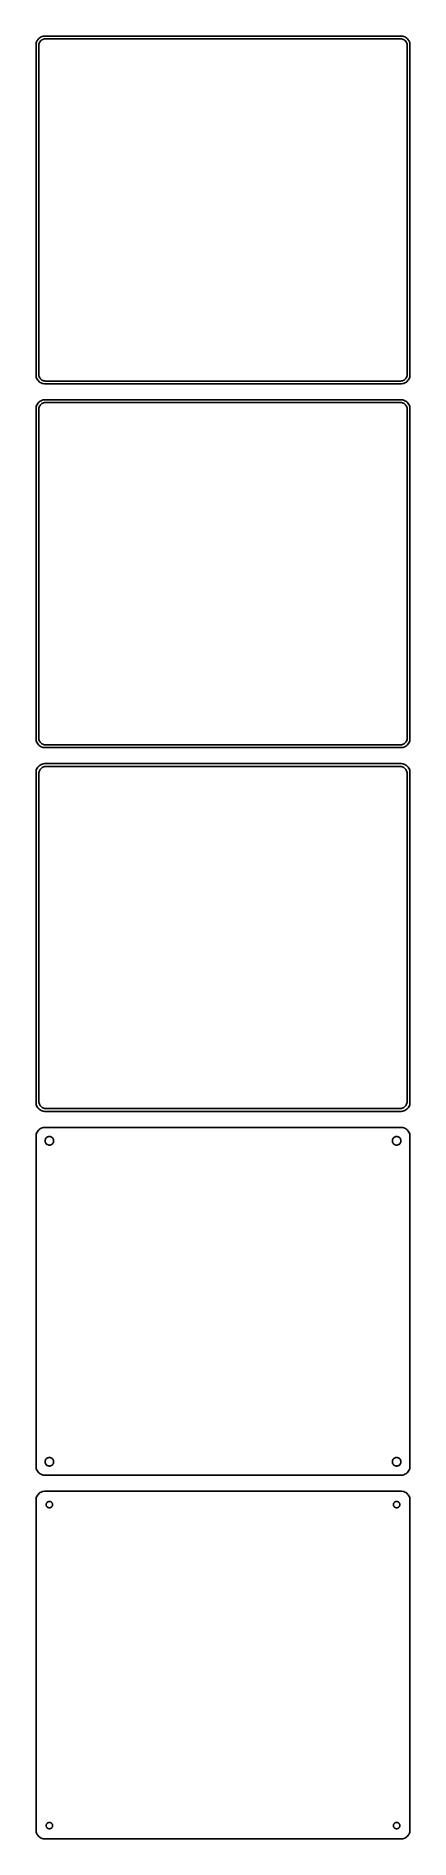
# Model space of a CAD drawing. Header units: metres. Extents: x -105 to 105, y 719 to 1729.
import ezdxf

# ---------------------------------------------------------------- set-up
doc = ezdxf.new("R2010")
doc.units = ezdxf.units.M

msp = doc.modelspace()

# ---------------------------------------------------------------- linework, layer by layer
for p, q in [((-102.129, 1729.02), (-102.679, 1728.72)), ((-101.545, 1729.26), (-102.129, 1729.02)), ((-100.937, 1729.41), (-101.545, 1729.26)), ((-100.314, 1729.49), (-100.937, 1729.41)), ((100.314, 1729.49), (-100.314, 1729.49)), ((100.937, 1729.41), (100.314, 1729.49)), ((101.545, 1729.26), (100.937, 1729.41)), ((102.129, 1729.02), (101.545, 1729.26)), ((102.679, 1728.72), (102.129, 1729.02)), ((-104.9, 1725.44), (-105, 1725.44)), ((-105, 1725.44), (-105, 1538.56)), ((-104.843, 1725.74), (-104.9, 1725.44)), ((-104.649, 1726.34), (-104.843, 1725.74)), ((-104.382, 1726.91), (-104.649, 1726.34)), ((-104.045, 1727.44), (-104.382, 1726.91)), ((-103.645, 1727.92), (-104.045, 1727.44)), ((-103.187, 1728.35), (-103.645, 1727.92)), ((-103.5, 1724), (-103.468, 1724.5)), ((-103.5, 1540), (-103.5, 1724)), ((-103.468, 1724.5), (-103.374, 1724.99)), ((-103.374, 1724.99), (-103.219, 1725.47)), ((-103.219, 1725.47), (-103.005, 1725.93)), ((-102.679, 1728.72), (-103.187, 1728.35)), ((-103.005, 1725.93), (-102.736, 1726.35)), ((-102.736, 1726.35), (-102.416, 1726.74)), ((-102.416, 1726.74), (-102.05, 1727.08)), ((-102.05, 1727.08), (-101.643, 1727.38)), ((-101.643, 1727.38), (-101.203, 1727.62)), ((-101.203, 1727.62), (-100.736, 1727.8)), ((-100.736, 1727.8), (-100.25, 1727.93)), ((-100.25, 1727.93), (-99.7512, 1727.99)), ((-99.7512, 1727.99), (99.7512, 1727.99)), ((99.7512, 1727.99), (100.25, 1727.93)), ((100.25, 1727.93), (100.736, 1727.8)), ((100.736, 1727.8), (101.203, 1727.62)), ((101.203, 1727.62), (101.643, 1727.38)), ((101.643, 1727.38), (102.05, 1727.08)), ((102.05, 1727.08), (102.416, 1726.74)), ((102.416, 1726.74), (102.736, 1726.35)), ((103.187, 1728.35), (102.679, 1728.72)), ((102.736, 1726.35), (103.005, 1725.93)), ((103.005, 1725.93), (103.219, 1725.47)), ((103.645, 1727.92), (103.187, 1728.35)), ((103.219, 1725.47), (103.374, 1724.99)), ((103.374, 1724.99), (103.468, 1724.5)), ((103.468, 1724.5), (103.5, 1724)), ((103.5, 1724), (103.5, 1540)), ((104.045, 1727.44), (103.645, 1727.92)), ((104.382, 1726.91), (104.045, 1727.44)), ((104.649, 1726.34), (104.382, 1726.91)), ((104.843, 1725.74), (104.649, 1726.34)), ((104.961, 1725.13), (104.843, 1725.74)), ((105, 1724.5), (104.961, 1725.13)), ((105, 1539.5), (105, 1724.5)), ((-105, 1538.56), (-104.9, 1538.56)), ((-104.9, 1538.56), (-104.843, 1538.26)), ((-104.843, 1538.26), (-104.649, 1537.66)), ((-104.649, 1537.66), (-104.382, 1537.09)), ((-104.382, 1537.09), (-104.045, 1536.56)), ((-103.468, 1539.5), (-103.5, 1540)), ((-103.374, 1539.01), (-103.468, 1539.5)), ((-103.219, 1538.53), (-103.374, 1539.01)), ((-103.005, 1538.07), (-103.219, 1538.53)), ((-102.736, 1537.65), (-103.005, 1538.07)), ((-102.416, 1537.26), (-102.736, 1537.65)), ((-102.05, 1536.92), (-102.416, 1537.26)), ((-101.643, 1536.62), (-102.05, 1536.92)), ((102.05, 1536.92), (101.643, 1536.62)), ((102.416, 1537.26), (102.05, 1536.92)), ((102.736, 1537.65), (102.416, 1537.26)), ((103.005, 1538.07), (102.736, 1537.65)), ((103.219, 1538.53), (103.005, 1538.07)), ((103.374, 1539.01), (103.219, 1538.53)), ((103.468, 1539.5), (103.374, 1539.01)), ((103.5, 1540), (103.468, 1539.5)), ((104.045, 1536.56), (104.382, 1537.09)), ((104.382, 1537.09), (104.649, 1537.66)), ((104.649, 1537.66), (104.843, 1538.26)), ((104.843, 1538.26), (104.961, 1538.87)), ((104.961, 1538.87), (105, 1539.5)), ((-104.045, 1536.56), (-103.645, 1536.08)), ((-103.645, 1536.08), (-103.187, 1535.65)), ((-103.187, 1535.65), (-102.679, 1535.28)), ((-102.679, 1535.28), (-102.129, 1534.98)), ((-102.129, 1534.98), (-101.545, 1534.74)), ((-101.203, 1536.38), (-101.643, 1536.62)), ((-101.545, 1534.74), (-100.937, 1534.59)), ((-100.736, 1536.2), (-101.203, 1536.38)), ((-100.937, 1534.59), (-100.314, 1534.51)), ((-100.25, 1536.07), (-100.736, 1536.2)), ((-100.314, 1534.51), (100.314, 1534.51)), ((-99.7512, 1536.01), (-100.25, 1536.07)), ((99.7512, 1536.01), (-99.7512, 1536.01)), ((100.25, 1536.07), (99.7512, 1536.01)), ((100.736, 1536.2), (100.25, 1536.07)), ((100.314, 1534.51), (100.937, 1534.59)), ((101.203, 1536.38), (100.736, 1536.2)), ((100.937, 1534.59), (101.545, 1534.74)), ((101.643, 1536.62), (101.203, 1536.38)), ((101.545, 1534.74), (102.129, 1534.98)), ((102.129, 1534.98), (102.679, 1535.28)), ((102.679, 1535.28), (103.187, 1535.65)), ((103.187, 1535.65), (103.645, 1536.08)), ((103.645, 1536.08), (104.045, 1536.56)), ((-104.961, 1521.13), (-105, 1520.5)), ((-105, 1520.5), (-105, 1335.5)), ((-104.843, 1521.74), (-104.961, 1521.13)), ((-104.649, 1522.34), (-104.843, 1521.74)), ((-104.382, 1522.91), (-104.649, 1522.34)), ((-104.045, 1523.44), (-104.382, 1522.91)), ((-103.645, 1523.92), (-104.045, 1523.44)), ((-103.187, 1524.35), (-103.645, 1523.92)), ((-103.5, 1520), (-103.468, 1520.5)), ((-103.5, 1336), (-103.5, 1520)), ((-103.468, 1520.5), (-103.374, 1520.99)), ((-103.374, 1520.99), (-103.219, 1521.47)), ((-103.219, 1521.47), (-103.005, 1521.93)), ((-102.679, 1524.72), (-103.187, 1524.35)), ((-103.005, 1521.93), (-102.736, 1522.35)), ((-102.736, 1522.35), (-102.416, 1522.74)), ((-102.129, 1525.02), (-102.679, 1524.72)), ((-102.416, 1522.74), (-102.05, 1523.08)), ((-101.545, 1525.26), (-102.129, 1525.02)), ((-102.05, 1523.08), (-101.643, 1523.38)), ((-101.643, 1523.38), (-101.203, 1523.62)), ((-100.937, 1525.41), (-101.545, 1525.26)), ((-101.203, 1523.62), (-100.736, 1523.8)), ((-100.314, 1525.49), (-100.937, 1525.41)), ((-100.736, 1523.8), (-100.25, 1523.93)), ((100.314, 1525.49), (-100.314, 1525.49)), ((-100.25, 1523.93), (-99.7512, 1523.99)), ((-99.7512, 1523.99), (99.7512, 1523.99)), ((99.7512, 1523.99), (100.25, 1523.93)), ((100.25, 1523.93), (100.736, 1523.8)), ((100.937, 1525.41), (100.314, 1525.49)), ((100.736, 1523.8), (101.203, 1523.62)), ((101.545, 1525.26), (100.937, 1525.41)), ((101.203, 1523.62), (101.643, 1523.38)), ((102.129, 1525.02), (101.545, 1525.26)), ((101.643, 1523.38), (102.05, 1523.08)), ((102.05, 1523.08), (102.416, 1522.74)), ((102.679, 1524.72), (102.129, 1525.02)), ((102.416, 1522.74), (102.736, 1522.35)), ((103.187, 1524.35), (102.679, 1524.72)), ((102.736, 1522.35), (103.005, 1521.93)), ((103.005, 1521.93), (103.219, 1521.47)), ((103.645, 1523.92), (103.187, 1524.35)), ((103.219, 1521.47), (103.374, 1520.99)), ((103.374, 1520.99), (103.468, 1520.5)), ((103.468, 1520.5), (103.5, 1520)), ((103.5, 1520), (103.5, 1336)), ((104.045, 1523.44), (103.645, 1523.92)), ((104.382, 1522.91), (104.045, 1523.44)), ((104.649, 1522.34), (104.382, 1522.91)), ((104.843, 1521.74), (104.649, 1522.34)), ((104.961, 1521.13), (104.843, 1521.74)), ((105, 1520.5), (104.961, 1521.13)), ((105, 1335.5), (105, 1520.5)), ((-105, 1335.5), (-104.961, 1334.87)), ((-104.961, 1334.87), (-104.843, 1334.26)), ((-103.468, 1335.5), (-103.5, 1336)), ((-103.374, 1335.01), (-103.468, 1335.5)), ((-103.219, 1334.53), (-103.374, 1335.01)), ((-103.005, 1334.07), (-103.219, 1334.53)), ((103.219, 1334.53), (103.005, 1334.07)), ((103.374, 1335.01), (103.219, 1334.53)), ((103.468, 1335.5), (103.374, 1335.01)), ((103.5, 1336), (103.468, 1335.5)), ((104.843, 1334.26), (104.961, 1334.87)), ((104.961, 1334.87), (105, 1335.5)), ((-104.843, 1334.26), (-104.649, 1333.66)), ((-104.649, 1333.66), (-104.382, 1333.09)), ((-104.382, 1333.09), (-104.045, 1332.56)), ((-104.045, 1332.56), (-103.645, 1332.08)), ((-103.645, 1332.08), (-103.187, 1331.65)), ((-103.187, 1331.65), (-102.679, 1331.28)), ((-102.736, 1333.65), (-103.005, 1334.07)), ((-102.416, 1333.26), (-102.736, 1333.65)), ((-102.679, 1331.28), (-102.129, 1330.98)), ((-102.05, 1332.92), (-102.416, 1333.26)), ((-102.129, 1330.98), (-101.545, 1330.74)), ((-101.643, 1332.62), (-102.05, 1332.92)), ((-101.203, 1332.38), (-101.643, 1332.62)), ((-101.545, 1330.74), (-100.937, 1330.59)), ((-100.736, 1332.2), (-101.203, 1332.38)), ((-100.937, 1330.59), (-100.314, 1330.51)), ((-100.25, 1332.07), (-100.736, 1332.2)), ((-100.314, 1330.51), (100.314, 1330.51)), ((-99.7512, 1332.01), (-100.25, 1332.07)), ((99.7512, 1332.01), (-99.7512, 1332.01)), ((100.25, 1332.07), (99.7512, 1332.01)), ((100.736, 1332.2), (100.25, 1332.07)), ((100.314, 1330.51), (100.937, 1330.59)), ((101.203, 1332.38), (100.736, 1332.2)), ((100.937, 1330.59), (101.545, 1330.74)), ((101.643, 1332.62), (101.203, 1332.38)), ((101.545, 1330.74), (102.129, 1330.98)), ((102.05, 1332.92), (101.643, 1332.62)), ((102.416, 1333.26), (102.05, 1332.92)), ((102.129, 1330.98), (102.679, 1331.28)), ((102.736, 1333.65), (102.416, 1333.26)), ((102.679, 1331.28), (103.187, 1331.65)), ((103.005, 1334.07), (102.736, 1333.65)), ((103.187, 1331.65), (103.645, 1332.08)), ((103.645, 1332.08), (104.045, 1332.56)), ((104.045, 1332.56), (104.382, 1333.09)), ((104.382, 1333.09), (104.649, 1333.66)), ((104.649, 1333.66), (104.843, 1334.26)), ((-104.961, 1317.13), (-105, 1316.5)), ((-105, 1316.5), (-105, 1131.5)), ((-104.843, 1317.74), (-104.961, 1317.13)), ((-104.649, 1318.34), (-104.843, 1317.74)), ((-104.382, 1318.91), (-104.649, 1318.34)), ((-104.045, 1319.44), (-104.382, 1318.91)), ((-103.645, 1319.92), (-104.045, 1319.44)), ((-103.187, 1320.35), (-103.645, 1319.92)), ((-103.373, 1316), (-103.342, 1316.49)), ((-103.373, 1132), (-103.373, 1316)), ((-103.342, 1316.49), (-103.251, 1316.96)), ((-103.251, 1316.96), (-103.101, 1317.43)), ((-102.679, 1320.72), (-103.187, 1320.35)), ((-103.101, 1317.43), (-102.894, 1317.87)), ((-102.894, 1317.87), (-102.633, 1318.28)), ((-102.129, 1321.02), (-102.679, 1320.72)), ((-102.633, 1318.28), (-102.323, 1318.65)), ((-102.323, 1318.65), (-101.969, 1318.98)), ((-101.545, 1321.26), (-102.129, 1321.02)), ((-101.969, 1318.98), (-101.575, 1319.27)), ((-101.575, 1319.27), (-101.149, 1319.5)), ((-100.937, 1321.41), (-101.545, 1321.26)), ((-101.149, 1319.5), (-100.697, 1319.68)), ((-100.314, 1321.49), (-100.937, 1321.41)), ((-100.697, 1319.68), (-100.226, 1319.8)), ((100.314, 1321.49), (-100.314, 1321.49)), ((-100.226, 1319.8), (-99.7432, 1319.86)), ((-99.7432, 1319.86), (99.7432, 1319.86)), ((99.7432, 1319.86), (100.226, 1319.8)), ((100.226, 1319.8), (100.697, 1319.68)), ((100.937, 1321.41), (100.314, 1321.49)), ((100.697, 1319.68), (101.149, 1319.5)), ((101.545, 1321.26), (100.937, 1321.41)), ((101.149, 1319.5), (101.575, 1319.27)), ((102.129, 1321.02), (101.545, 1321.26)), ((101.575, 1319.27), (101.969, 1318.98)), ((101.969, 1318.98), (102.323, 1318.65)), ((102.679, 1320.72), (102.129, 1321.02)), ((102.323, 1318.65), (102.633, 1318.28)), ((102.633, 1318.28), (102.894, 1317.87)), ((103.187, 1320.35), (102.679, 1320.72)), ((102.894, 1317.87), (103.101, 1317.43)), ((103.101, 1317.43), (103.251, 1316.96)), ((103.645, 1319.92), (103.187, 1320.35)), ((103.251, 1316.96), (103.342, 1316.49)), ((103.342, 1316.49), (103.373, 1316)), ((103.373, 1316), (103.373, 1132)), ((104.045, 1319.44), (103.645, 1319.92)), ((104.382, 1318.91), (104.045, 1319.44)), ((104.649, 1318.34), (104.382, 1318.91)), ((104.843, 1317.74), (104.649, 1318.34)), ((104.961, 1317.13), (104.843, 1317.74)), ((105, 1316.5), (104.961, 1317.13)), ((105, 1131.5), (105, 1316.5)), ((-105, 1131.5), (-104.961, 1130.87)), ((-104.961, 1130.87), (-104.843, 1130.26)), ((-104.843, 1130.26), (-104.649, 1129.66)), ((-104.649, 1129.66), (-104.382, 1129.09)), ((-104.382, 1129.09), (-104.045, 1128.56)), ((-104.045, 1128.56), (-103.645, 1128.08)), ((-103.645, 1128.08), (-103.187, 1127.65)), ((-103.342, 1131.51), (-103.373, 1132)), ((-103.251, 1131.04), (-103.342, 1131.51)), ((-103.101, 1130.57), (-103.251, 1131.04)), ((-103.187, 1127.65), (-102.679, 1127.28)), ((-102.894, 1130.13), (-103.101, 1130.57)), ((-102.633, 1129.72), (-102.894, 1130.13)), ((-102.679, 1127.28), (-102.129, 1126.98)), ((-102.323, 1129.35), (-102.633, 1129.72)), ((-101.969, 1129.02), (-102.323, 1129.35)), ((-102.129, 1126.98), (-101.545, 1126.74)), ((-101.575, 1128.73), (-101.969, 1129.02)), ((-101.149, 1128.5), (-101.575, 1128.73)), ((-101.545, 1126.74), (-100.937, 1126.59)), ((-100.697, 1128.32), (-101.149, 1128.5)), ((-100.937, 1126.59), (-100.314, 1126.51)), ((-100.226, 1128.2), (-100.697, 1128.32)), ((-100.314, 1126.51), (100.314, 1126.51)), ((-99.7432, 1128.14), (-100.226, 1128.2)), ((99.7432, 1128.14), (-99.7432, 1128.14)), ((100.226, 1128.2), (99.7432, 1128.14)), ((100.697, 1128.32), (100.226, 1128.2)), ((100.314, 1126.51), (100.937, 1126.59)), ((101.149, 1128.5), (100.697, 1128.32)), ((100.937, 1126.59), (101.545, 1126.74)), ((101.575, 1128.73), (101.149, 1128.5)), ((101.545, 1126.74), (102.129, 1126.98)), ((101.969, 1129.02), (101.575, 1128.73)), ((102.323, 1129.35), (101.969, 1129.02)), ((102.129, 1126.98), (102.679, 1127.28)), ((102.633, 1129.72), (102.323, 1129.35)), ((102.894, 1130.13), (102.633, 1129.72)), ((102.679, 1127.28), (103.187, 1127.65)), ((103.101, 1130.57), (102.894, 1130.13)), ((103.251, 1131.04), (103.101, 1130.57)), ((103.187, 1127.65), (103.645, 1128.08)), ((103.342, 1131.51), (103.251, 1131.04)), ((103.373, 1132), (103.342, 1131.51)), ((103.645, 1128.08), (104.045, 1128.56)), ((104.045, 1128.56), (104.382, 1129.09)), ((104.382, 1129.09), (104.649, 1129.66)), ((104.649, 1129.66), (104.843, 1130.26)), ((104.843, 1130.26), (104.961, 1130.87)), ((104.961, 1130.87), (105, 1131.5)), ((-104.961, 1113.13), (-105, 1112.5)), ((-105, 1112.5), (-105, 927.5)), ((-104.843, 1113.74), (-104.961, 1113.13)), ((-104.649, 1114.34), (-104.843, 1113.74)), ((-104.382, 1114.91), (-104.649, 1114.34)), ((-104.045, 1115.44), (-104.382, 1114.91)), ((-103.645, 1115.92), (-104.045, 1115.44)), ((-103.187, 1116.35), (-103.645, 1115.92)), ((-102.679, 1116.72), (-103.187, 1116.35)), ((-102.129, 1117.02), (-102.679, 1116.72)), ((-101.545, 1117.26), (-102.129, 1117.02)), ((-100.937, 1117.41), (-101.545, 1117.26)), ((-100.314, 1117.49), (-100.937, 1117.41)), ((100.314, 1117.49), (-100.314, 1117.49)), ((-98.786, 1112.03), (-98.5219, 1112.17)), ((-98.5219, 1112.17), (-98.2416, 1112.28)), ((-98.2416, 1112.28), (-97.9497, 1112.36)), ((-97.9497, 1112.36), (-97.6507, 1112.4)), ((-97.6507, 1112.4), (-97.3493, 1112.4)), ((-97.3493, 1112.4), (-97.0503, 1112.36)), ((-97.0503, 1112.36), (-96.7584, 1112.28)), ((-96.7584, 1112.28), (-96.4781, 1112.17)), ((-96.4781, 1112.17), (-96.214, 1112.03)), ((96.214, 1112.03), (96.4781, 1112.17)), ((96.4781, 1112.17), (96.7584, 1112.28)), ((96.7584, 1112.28), (97.0503, 1112.36)), ((97.0503, 1112.36), (97.3493, 1112.4)), ((97.3493, 1112.4), (97.6507, 1112.4)), ((97.6507, 1112.4), (97.9497, 1112.36)), ((97.9497, 1112.36), (98.2416, 1112.28)), ((98.2416, 1112.28), (98.5219, 1112.17)), ((98.5219, 1112.17), (98.786, 1112.03)), ((100.937, 1117.41), (100.314, 1117.49)), ((101.545, 1117.26), (100.937, 1117.41)), ((102.129, 1117.02), (101.545, 1117.26)), ((102.679, 1116.72), (102.129, 1117.02)), ((103.187, 1116.35), (102.679, 1116.72)), ((103.645, 1115.92), (103.187, 1116.35)), ((104.045, 1115.44), (103.645, 1115.92)), ((104.382, 1114.91), (104.045, 1115.44)), ((104.649, 1114.34), (104.382, 1114.91)), ((104.843, 1113.74), (104.649, 1114.34)), ((104.961, 1113.13), (104.843, 1113.74)), ((105, 1112.5), (104.961, 1113.13)), ((105, 927.5), (105, 1112.5)), ((-99.9, 1110), (-99.8811, 1110.3)), ((-99.8811, 1109.7), (-99.9, 1110)), ((-99.8811, 1110.3), (-99.8246, 1110.6)), ((-99.8246, 1109.4), (-99.8811, 1109.7)), ((-99.8246, 1110.6), (-99.7315, 1110.88)), ((-99.7315, 1109.12), (-99.8246, 1109.4)), ((-99.7315, 1110.88), (-99.6031, 1111.16)), ((-99.6031, 1108.84), (-99.7315, 1109.12)), ((-99.6031, 1111.16), (-99.4416, 1111.41)), ((-99.4416, 1108.59), (-99.6031, 1108.84)), ((-99.4416, 1111.41), (-99.2495, 1111.64)), ((-99.2495, 1108.36), (-99.4416, 1108.59)), ((-99.2495, 1111.64), (-99.0298, 1111.85)), ((-99.0298, 1108.15), (-99.2495, 1108.36)), ((-99.0298, 1111.85), (-98.786, 1112.03)), ((-98.786, 1107.97), (-99.0298, 1108.15)), ((-98.5219, 1107.83), (-98.786, 1107.97)), ((-98.2416, 1107.72), (-98.5219, 1107.83)), ((-97.9497, 1107.64), (-98.2416, 1107.72)), ((-97.6507, 1107.6), (-97.9497, 1107.64)), ((-97.3493, 1107.6), (-97.6507, 1107.6)), ((-97.0503, 1107.64), (-97.3493, 1107.6)), ((-96.7584, 1107.72), (-97.0503, 1107.64)), ((-96.4781, 1107.83), (-96.7584, 1107.72)), ((-96.214, 1107.97), (-96.4781, 1107.83)), ((-96.214, 1112.03), (-95.9702, 1111.85)), ((-95.9702, 1108.15), (-96.214, 1107.97)), ((-95.9702, 1111.85), (-95.7505, 1111.64)), ((-95.7505, 1108.36), (-95.9702, 1108.15)), ((-95.7505, 1111.64), (-95.5583, 1111.41)), ((-95.5583, 1108.59), (-95.7505, 1108.36)), ((-95.5583, 1111.41), (-95.3969, 1111.16)), ((-95.3969, 1108.84), (-95.5583, 1108.59)), ((-95.3969, 1111.16), (-95.2685, 1110.88)), ((-95.2685, 1109.12), (-95.3969, 1108.84)), ((-95.2685, 1110.88), (-95.1754, 1110.6)), ((-95.1754, 1109.4), (-95.2685, 1109.12)), ((-95.1754, 1110.6), (-95.1189, 1110.3)), ((-95.1189, 1109.7), (-95.1754, 1109.4)), ((-95.1189, 1110.3), (-95.1, 1110)), ((-95.1, 1110), (-95.1189, 1109.7)), ((95.1, 1110), (95.1189, 1110.3)), ((95.1189, 1109.7), (95.1, 1110)), ((95.1189, 1110.3), (95.1754, 1110.6)), ((95.1754, 1109.4), (95.1189, 1109.7)), ((95.1754, 1110.6), (95.2685, 1110.88)), ((95.2685, 1109.12), (95.1754, 1109.4)), ((95.2685, 1110.88), (95.3969, 1111.16)), ((95.3969, 1108.84), (95.2685, 1109.12)), ((95.3969, 1111.16), (95.5583, 1111.41)), ((95.5583, 1108.59), (95.3969, 1108.84)), ((95.5583, 1111.41), (95.7505, 1111.64)), ((95.7505, 1108.36), (95.5583, 1108.59)), ((95.7505, 1111.64), (95.9702, 1111.85)), ((95.9702, 1108.15), (95.7505, 1108.36)), ((95.9702, 1111.85), (96.214, 1112.03)), ((96.214, 1107.97), (95.9702, 1108.15)), ((96.4781, 1107.83), (96.214, 1107.97)), ((96.7584, 1107.72), (96.4781, 1107.83)), ((97.0503, 1107.64), (96.7584, 1107.72)), ((97.3493, 1107.6), (97.0503, 1107.64)), ((97.6507, 1107.6), (97.3493, 1107.6)), ((97.9497, 1107.64), (97.6507, 1107.6)), ((98.2416, 1107.72), (97.9497, 1107.64)), ((98.5219, 1107.83), (98.2416, 1107.72)), ((98.786, 1107.97), (98.5219, 1107.83)), ((98.786, 1112.03), (99.0298, 1111.85)), ((99.0298, 1108.15), (98.786, 1107.97)), ((99.0298, 1111.85), (99.2495, 1111.64)), ((99.2495, 1108.36), (99.0298, 1108.15)), ((99.2495, 1111.64), (99.4416, 1111.41)), ((99.4416, 1108.59), (99.2495, 1108.36)), ((99.4416, 1111.41), (99.6031, 1111.16)), ((99.6031, 1108.84), (99.4416, 1108.59)), ((99.6031, 1111.16), (99.7315, 1110.88)), ((99.7315, 1109.12), (99.6031, 1108.84)), ((99.7315, 1110.88), (99.8246, 1110.6)), ((99.8246, 1109.4), (99.7315, 1109.12)), ((99.8246, 1110.6), (99.8811, 1110.3)), ((99.8811, 1109.7), (99.8246, 1109.4)), ((99.8811, 1110.3), (99.9, 1110)), ((99.9, 1110), (99.8811, 1109.7)), ((-99.9, 930), (-99.8811, 930.301)), ((-99.8811, 930.301), (-99.8246, 930.597)), ((-99.8246, 930.597), (-99.7315, 930.883)), ((-99.7315, 930.883), (-99.6031, 931.156)), ((-99.6031, 931.156), (-99.4416, 931.411)), ((-99.4416, 931.411), (-99.2495, 931.643)), ((-99.2495, 931.643), (-99.0298, 931.849)), ((-99.0298, 931.849), (-98.786, 932.026)), ((-98.786, 932.026), (-98.5219, 932.172)), ((-98.5219, 932.172), (-98.2416, 932.283)), ((-98.2416, 932.283), (-97.9497, 932.357)), ((-97.9497, 932.357), (-97.6507, 932.395)), ((-97.6507, 932.395), (-97.3493, 932.395)), ((-97.3493, 932.395), (-97.0503, 932.357)), ((-97.0503, 932.357), (-96.7584, 932.283)), ((-96.7584, 932.283), (-96.4781, 932.172)), ((-96.4781, 932.172), (-96.214, 932.026)), ((-96.214, 932.026), (-95.9702, 931.849)), ((-95.9702, 931.849), (-95.7505, 931.643)), ((-95.7505, 931.643), (-95.5583, 931.411)), ((-95.5583, 931.411), (-95.3969, 931.156)), ((-95.3969, 931.156), (-95.2685, 930.883)), ((-95.2685, 930.883), (-95.1754, 930.597)), ((-95.1754, 930.597), (-95.1189, 930.301)), ((-95.1189, 930.301), (-95.1, 930)), ((95.1, 930), (95.1189, 930.301)), ((95.1189, 930.301), (95.1754, 930.597)), ((95.1754, 930.597), (95.2685, 930.883)), ((95.2685, 930.883), (95.3969, 931.156)), ((95.3969, 931.156), (95.5583, 931.411)), ((95.5583, 931.411), (95.7505, 931.643)), ((95.7505, 931.643), (95.9702, 931.849)), ((95.9702, 931.849), (96.214, 932.026)), ((96.214, 932.026), (96.4781, 932.172)), ((96.4781, 932.172), (96.7584, 932.283)), ((96.7584, 932.283), (97.0503, 932.357)), ((97.0503, 932.357), (97.3493, 932.395)), ((97.3493, 932.395), (97.6507, 932.395)), ((97.6507, 932.395), (97.9497, 932.357)), ((97.9497, 932.357), (98.2416, 932.283)), ((98.2416, 932.283), (98.5219, 932.172)), ((98.5219, 932.172), (98.786, 932.026)), ((98.786, 932.026), (99.0298, 931.849)), ((99.0298, 931.849), (99.2495, 931.643)), ((99.2495, 931.643), (99.4416, 931.411)), ((99.4416, 931.411), (99.6031, 931.156)), ((99.6031, 931.156), (99.7315, 930.883)), ((99.7315, 930.883), (99.8246, 930.597)), ((99.8246, 930.597), (99.8811, 930.301)), ((99.8811, 930.301), (99.9, 930)), ((-105, 927.5), (-104.961, 926.873)), ((-104.961, 926.873), (-104.843, 926.257)), ((-104.843, 926.257), (-104.649, 925.659)), ((-104.649, 925.659), (-104.382, 925.091)), ((-104.382, 925.091), (-104.045, 924.561)), ((-104.045, 924.561), (-103.645, 924.077)), ((-103.645, 924.077), (-103.187, 923.647)), ((-103.187, 923.647), (-102.679, 923.278)), ((-102.679, 923.278), (-102.129, 922.976)), ((-102.129, 922.976), (-101.545, 922.745)), ((-101.545, 922.745), (-100.937, 922.589)), ((-100.937, 922.589), (-100.314, 922.51)), ((-100.314, 922.51), (100.314, 922.51)), ((-99.8811, 929.699), (-99.9, 930)), ((-99.8246, 929.403), (-99.8811, 929.699)), ((-99.7315, 929.117), (-99.8246, 929.403)), ((-99.6031, 928.844), (-99.7315, 929.117)), ((-99.4416, 928.589), (-99.6031, 928.844)), ((-99.2495, 928.357), (-99.4416, 928.589)), ((-99.0298, 928.151), (-99.2495, 928.357)), ((-98.786, 927.974), (-99.0298, 928.151)), ((-98.5219, 927.828), (-98.786, 927.974)), ((-98.2416, 927.717), (-98.5219, 927.828)), ((-97.9497, 927.643), (-98.2416, 927.717)), ((-97.6507, 927.605), (-97.9497, 927.643)), ((-97.3493, 927.605), (-97.6507, 927.605)), ((-97.0503, 927.643), (-97.3493, 927.605)), ((-96.7584, 927.717), (-97.0503, 927.643)), ((-96.4781, 927.828), (-96.7584, 927.717)), ((-96.214, 927.974), (-96.4781, 927.828)), ((-95.9702, 928.151), (-96.214, 927.974)), ((-95.7505, 928.357), (-95.9702, 928.151)), ((-95.5583, 928.589), (-95.7505, 928.357)), ((-95.3969, 928.844), (-95.5583, 928.589)), ((-95.2685, 929.117), (-95.3969, 928.844)), ((-95.1754, 929.403), (-95.2685, 929.117)), ((-95.1189, 929.699), (-95.1754, 929.403)), ((-95.1, 930), (-95.1189, 929.699)), ((95.1189, 929.699), (95.1, 930)), ((95.1754, 929.403), (95.1189, 929.699)), ((95.2685, 929.117), (95.1754, 929.403)), ((95.3969, 928.844), (95.2685, 929.117)), ((95.5583, 928.589), (95.3969, 928.844)), ((95.7505, 928.357), (95.5583, 928.589)), ((95.9702, 928.151), (95.7505, 928.357)), ((96.214, 927.974), (95.9702, 928.151)), ((96.4781, 927.828), (96.214, 927.974)), ((96.7584, 927.717), (96.4781, 927.828)), ((97.0503, 927.643), (96.7584, 927.717)), ((97.3493, 927.605), (97.0503, 927.643)), ((97.6507, 927.605), (97.3493, 927.605)), ((97.9497, 927.643), (97.6507, 927.605)), ((98.2416, 927.717), (97.9497, 927.643)), ((98.5219, 927.828), (98.2416, 927.717)), ((98.786, 927.974), (98.5219, 927.828)), ((99.0298, 928.151), (98.786, 927.974)), ((99.2495, 928.357), (99.0298, 928.151)), ((99.4416, 928.589), (99.2495, 928.357)), ((99.6031, 928.844), (99.4416, 928.589)), ((99.7315, 929.117), (99.6031, 928.844)), ((99.8246, 929.403), (99.7315, 929.117)), ((99.8811, 929.699), (99.8246, 929.403)), ((99.9, 930), (99.8811, 929.699)), ((100.314, 922.51), (100.937, 922.589)), ((100.937, 922.589), (101.545, 922.745)), ((101.545, 922.745), (102.129, 922.976)), ((102.129, 922.976), (102.679, 923.278)), ((102.679, 923.278), (103.187, 923.647)), ((103.187, 923.647), (103.645, 924.077)), ((103.645, 924.077), (104.045, 924.561)), ((104.045, 924.561), (104.382, 925.091)), ((104.382, 925.091), (104.649, 925.659)), ((104.649, 925.659), (104.843, 926.257)), ((104.843, 926.257), (104.961, 926.873)), ((104.961, 926.873), (105, 927.5)), ((-104.649, 910.341), (-104.843, 909.743)), ((-104.382, 910.909), (-104.649, 910.341)), ((-104.045, 911.439), (-104.382, 910.909)), ((-103.645, 911.923), (-104.045, 911.439)), ((-103.187, 912.353), (-103.645, 911.923)), ((-102.679, 912.722), (-103.187, 912.353)), ((-102.129, 913.024), (-102.679, 912.722)), ((-101.545, 913.255), (-102.129, 913.024)), ((-100.937, 913.411), (-101.545, 913.255)), ((-100.314, 913.49), (-100.937, 913.411)), ((100.314, 913.49), (-100.314, 913.49)), ((100.937, 913.411), (100.314, 913.49)), ((101.545, 913.255), (100.937, 913.411)), ((102.129, 913.024), (101.545, 913.255)), ((102.679, 912.722), (102.129, 913.024)), ((103.187, 912.353), (102.679, 912.722)), ((103.645, 911.923), (103.187, 912.353)), ((104.045, 911.439), (103.645, 911.923)), ((104.382, 910.909), (104.045, 911.439)), ((104.649, 910.341), (104.382, 910.909)), ((104.843, 909.743), (104.649, 910.341)), ((-104.961, 909.127), (-105, 908.5)), ((-105, 908.5), (-105, 723.5)), ((-104.843, 909.743), (-104.961, 909.127)), ((-99.3, 906), (-99.2858, 906.226)), ((-99.2858, 905.774), (-99.3, 906)), ((-99.2858, 906.226), (-99.2434, 906.448)), ((-99.2434, 905.552), (-99.2858, 905.774)), ((-99.2434, 906.448), (-99.1736, 906.663)), ((-99.1736, 905.337), (-99.2434, 905.552)), ((-99.1736, 906.663), (-99.0773, 906.867)), ((-99.0773, 905.133), (-99.1736, 905.337)), ((-99.0773, 906.867), (-98.9562, 907.058)), ((-98.9562, 904.942), (-99.0773, 905.133)), ((-98.9562, 907.058), (-98.8121, 907.232)), ((-98.8121, 904.768), (-98.9562, 904.942)), ((-98.8121, 907.232), (-98.6474, 907.387)), ((-98.6474, 904.613), (-98.8121, 904.768)), ((-98.6474, 907.387), (-98.4645, 907.52)), ((-98.4645, 904.48), (-98.6474, 904.613)), ((-98.4645, 907.52), (-98.2664, 907.629)), ((-98.2664, 904.371), (-98.4645, 904.48)), ((-98.2664, 907.629), (-98.0562, 907.712)), ((-98.0562, 904.288), (-98.2664, 904.371)), ((-98.0562, 907.712), (-97.8373, 907.768)), ((-97.8373, 904.232), (-98.0562, 904.288)), ((-97.8373, 907.768), (-97.613, 907.796)), ((-97.613, 904.204), (-97.8373, 904.232)), ((-97.613, 907.796), (-97.387, 907.796)), ((-97.387, 904.204), (-97.613, 904.204)), ((-97.387, 907.796), (-97.1627, 907.768)), ((-97.1627, 904.232), (-97.387, 904.204)), ((-97.1627, 907.768), (-96.9438, 907.712)), ((-96.9438, 904.288), (-97.1627, 904.232)), ((-96.9438, 907.712), (-96.7336, 907.629)), ((-96.7336, 904.371), (-96.9438, 904.288)), ((-96.7336, 907.629), (-96.5355, 907.52)), ((-96.5355, 904.48), (-96.7336, 904.371)), ((-96.5355, 907.52), (-96.3526, 907.387)), ((-96.3526, 904.613), (-96.5355, 904.48)), ((-96.3526, 907.387), (-96.1879, 907.232)), ((-96.1879, 904.768), (-96.3526, 904.613)), ((-96.1879, 907.232), (-96.0438, 907.058)), ((-96.0438, 904.942), (-96.1879, 904.768)), ((-96.0438, 907.058), (-95.9226, 906.867)), ((-95.9226, 905.133), (-96.0438, 904.942)), ((-95.9226, 906.867), (-95.8264, 906.663)), ((-95.8264, 905.337), (-95.9226, 905.133)), ((-95.8264, 906.663), (-95.7565, 906.448)), ((-95.7565, 905.552), (-95.8264, 905.337)), ((-95.7565, 906.448), (-95.7142, 906.226)), ((-95.7142, 905.774), (-95.7565, 905.552)), ((-95.7142, 906.226), (-95.7, 906)), ((-95.7, 906), (-95.7142, 905.774)), ((95.7, 906), (95.7142, 906.226)), ((95.7142, 905.774), (95.7, 906)), ((95.7142, 906.226), (95.7565, 906.448)), ((95.7565, 905.552), (95.7142, 905.774)), ((95.7565, 906.448), (95.8264, 906.663)), ((95.8264, 905.337), (95.7565, 905.552)), ((95.8264, 906.663), (95.9226, 906.867)), ((95.9226, 905.133), (95.8264, 905.337)), ((95.9226, 906.867), (96.0438, 907.058)), ((96.0438, 904.942), (95.9226, 905.133)), ((96.0438, 907.058), (96.1879, 907.232)), ((96.1879, 904.768), (96.0438, 904.942)), ((96.1879, 907.232), (96.3526, 907.387)), ((96.3526, 904.613), (96.1879, 904.768)), ((96.3526, 907.387), (96.5355, 907.52)), ((96.5355, 904.48), (96.3526, 904.613)), ((96.5355, 907.52), (96.7336, 907.629)), ((96.7336, 904.371), (96.5355, 904.48)), ((96.7336, 907.629), (96.9438, 907.712)), ((96.9438, 904.288), (96.7336, 904.371)), ((96.9438, 907.712), (97.1627, 907.768)), ((97.1627, 904.232), (96.9438, 904.288)), ((97.1627, 907.768), (97.387, 907.796)), ((97.387, 904.204), (97.1627, 904.232)), ((97.387, 907.796), (97.613, 907.796)), ((97.613, 904.204), (97.387, 904.204)), ((97.613, 907.796), (97.8373, 907.768)), ((97.8373, 904.232), (97.613, 904.204)), ((97.8373, 907.768), (98.0562, 907.712)), ((98.0562, 904.288), (97.8373, 904.232)), ((98.0562, 907.712), (98.2664, 907.629)), ((98.2664, 904.371), (98.0562, 904.288)), ((98.2664, 907.629), (98.4645, 907.52)), ((98.4645, 904.48), (98.2664, 904.371)), ((98.4645, 907.52), (98.6474, 907.387)), ((98.6474, 904.613), (98.4645, 904.48)), ((98.6474, 907.387), (98.8121, 907.232)), ((98.8121, 904.768), (98.6474, 904.613)), ((98.8121, 907.232), (98.9562, 907.058)), ((98.9562, 904.942), (98.8121, 904.768)), ((98.9562, 907.058), (99.0773, 906.867)), ((99.0773, 905.133), (98.9562, 904.942)), ((99.0773, 906.867), (99.1736, 906.663)), ((99.1736, 905.337), (99.0773, 905.133)), ((99.1736, 906.663), (99.2434, 906.448)), ((99.2434, 905.552), (99.1736, 905.337)), ((99.2434, 906.448), (99.2858, 906.226)), ((99.2858, 905.774), (99.2434, 905.552)), ((99.2858, 906.226), (99.3, 906)), ((99.3, 906), (99.2858, 905.774)), ((104.961, 909.127), (104.843, 909.743)), ((105, 908.5), (104.961, 909.127)), ((105, 723.5), (105, 908.5)), ((-105, 723.5), (-104.961, 722.873)), ((-104.961, 722.873), (-104.843, 722.257)), ((-104.843, 722.257), (-104.649, 721.659)), ((-104.649, 721.659), (-104.382, 721.091)), ((-104.382, 721.091), (-104.045, 720.561)), ((-104.045, 720.561), (-103.645, 720.077)), ((-103.645, 720.077), (-103.187, 719.647)), ((-103.187, 719.647), (-102.679, 719.278)), ((-102.679, 719.278), (-102.129, 718.976)), ((-102.129, 718.976), (-101.545, 718.745)), ((-101.545, 718.745), (-100.937, 718.589)), ((-100.937, 718.589), (-100.314, 718.51)), ((-100.314, 718.51), (100.314, 718.51)), ((-99.3, 726), (-99.2858, 726.226)), ((-99.2858, 725.774), (-99.3, 726)), ((-99.2858, 726.226), (-99.2434, 726.448)), ((-99.2434, 725.552), (-99.2858, 725.774)), ((-99.2434, 726.448), (-99.1736, 726.663)), ((-99.1736, 725.337), (-99.2434, 725.552)), ((-99.1736, 726.663), (-99.0773, 726.867)), ((-99.0773, 725.133), (-99.1736, 725.337)), ((-99.0773, 726.867), (-98.9562, 727.058)), ((-98.9562, 724.942), (-99.0773, 725.133)), ((-98.9562, 727.058), (-98.8121, 727.232)), ((-98.8121, 724.768), (-98.9562, 724.942)), ((-98.8121, 727.232), (-98.6474, 727.387)), ((-98.6474, 724.613), (-98.8121, 724.768)), ((-98.6474, 727.387), (-98.4645, 727.52)), ((-98.4645, 724.48), (-98.6474, 724.613)), ((-98.4645, 727.52), (-98.2664, 727.629)), ((-98.2664, 724.371), (-98.4645, 724.48)), ((-98.2664, 727.629), (-98.0562, 727.712)), ((-98.0562, 724.288), (-98.2664, 724.371)), ((-98.0562, 727.712), (-97.8373, 727.768)), ((-97.8373, 724.232), (-98.0562, 724.288)), ((-97.8373, 727.768), (-97.613, 727.796)), ((-97.613, 724.204), (-97.8373, 724.232)), ((-97.613, 727.796), (-97.387, 727.796)), ((-97.387, 724.204), (-97.613, 724.204)), ((-97.387, 727.796), (-97.1627, 727.768)), ((-97.1627, 724.232), (-97.387, 724.204)), ((-97.1627, 727.768), (-96.9438, 727.712)), ((-96.9438, 724.288), (-97.1627, 724.232)), ((-96.9438, 727.712), (-96.7336, 727.629)), ((-96.7336, 724.371), (-96.9438, 724.288)), ((-96.7336, 727.629), (-96.5355, 727.52)), ((-96.5355, 724.48), (-96.7336, 724.371)), ((-96.5355, 727.52), (-96.3526, 727.387)), ((-96.3526, 724.613), (-96.5355, 724.48)), ((-96.3526, 727.387), (-96.1879, 727.232)), ((-96.1879, 724.768), (-96.3526, 724.613)), ((-96.1879, 727.232), (-96.0438, 727.058)), ((-96.0438, 724.942), (-96.1879, 724.768)), ((-96.0438, 727.058), (-95.9226, 726.867)), ((-95.9226, 725.133), (-96.0438, 724.942)), ((-95.9226, 726.867), (-95.8264, 726.663)), ((-95.8264, 725.337), (-95.9226, 725.133)), ((-95.8264, 726.663), (-95.7565, 726.448)), ((-95.7565, 725.552), (-95.8264, 725.337)), ((-95.7565, 726.448), (-95.7142, 726.226)), ((-95.7142, 725.774), (-95.7565, 725.552)), ((-95.7142, 726.226), (-95.7, 726)), ((-95.7, 726), (-95.7142, 725.774)), ((95.7, 726), (95.7142, 726.226)), ((95.7142, 725.774), (95.7, 726)), ((95.7142, 726.226), (95.7565, 726.448)), ((95.7565, 725.552), (95.7142, 725.774)), ((95.7565, 726.448), (95.8264, 726.663)), ((95.8264, 725.337), (95.7565, 725.552)), ((95.8264, 726.663), (95.9226, 726.867)), ((95.9226, 725.133), (95.8264, 725.337)), ((95.9226, 726.867), (96.0438, 727.058)), ((96.0438, 724.942), (95.9226, 725.133)), ((96.0438, 727.058), (96.1879, 727.232)), ((96.1879, 724.768), (96.0438, 724.942)), ((96.1879, 727.232), (96.3526, 727.387)), ((96.3526, 724.613), (96.1879, 724.768)), ((96.3526, 727.387), (96.5355, 727.52)), ((96.5355, 724.48), (96.3526, 724.613)), ((96.5355, 727.52), (96.7336, 727.629)), ((96.7336, 724.371), (96.5355, 724.48)), ((96.7336, 727.629), (96.9438, 727.712)), ((96.9438, 724.288), (96.7336, 724.371)), ((96.9438, 727.712), (97.1627, 727.768)), ((97.1627, 724.232), (96.9438, 724.288)), ((97.1627, 727.768), (97.387, 727.796)), ((97.387, 724.204), (97.1627, 724.232)), ((97.387, 727.796), (97.613, 727.796)), ((97.613, 724.204), (97.387, 724.204)), ((97.613, 727.796), (97.8373, 727.768)), ((97.8373, 724.232), (97.613, 724.204)), ((97.8373, 727.768), (98.0562, 727.712)), ((98.0562, 724.288), (97.8373, 724.232)), ((98.0562, 727.712), (98.2664, 727.629)), ((98.2664, 724.371), (98.0562, 724.288)), ((98.2664, 727.629), (98.4645, 727.52)), ((98.4645, 724.48), (98.2664, 724.371)), ((98.4645, 727.52), (98.6474, 727.387)), ((98.6474, 724.613), (98.4645, 724.48)), ((98.6474, 727.387), (98.8121, 727.232)), ((98.8121, 724.768), (98.6474, 724.613)), ((98.8121, 727.232), (98.9562, 727.058)), ((98.9562, 724.942), (98.8121, 724.768)), ((98.9562, 727.058), (99.0773, 726.867)), ((99.0773, 725.133), (98.9562, 724.942)), ((99.0773, 726.867), (99.1736, 726.663)), ((99.1736, 725.337), (99.0773, 725.133)), ((99.1736, 726.663), (99.2434, 726.448)), ((99.2434, 725.552), (99.1736, 725.337)), ((99.2434, 726.448), (99.2858, 726.226)), ((99.2858, 725.774), (99.2434, 725.552)), ((99.2858, 726.226), (99.3, 726)), ((99.3, 726), (99.2858, 725.774)), ((100.314, 718.51), (100.937, 718.589)), ((100.937, 718.589), (101.545, 718.745)), ((101.545, 718.745), (102.129, 718.976)), ((102.129, 718.976), (102.679, 719.278)), ((102.679, 719.278), (103.187, 719.647)), ((103.187, 719.647), (103.645, 720.077)), ((103.645, 720.077), (104.045, 720.561)), ((104.045, 720.561), (104.382, 721.091)), ((104.382, 721.091), (104.649, 721.659)), ((104.649, 721.659), (104.843, 722.257)), ((104.843, 722.257), (104.961, 722.873)), ((104.961, 722.873), (105, 723.5))]:
    msp.add_line(p, q)

doc.saveas('drawing.dxf')
